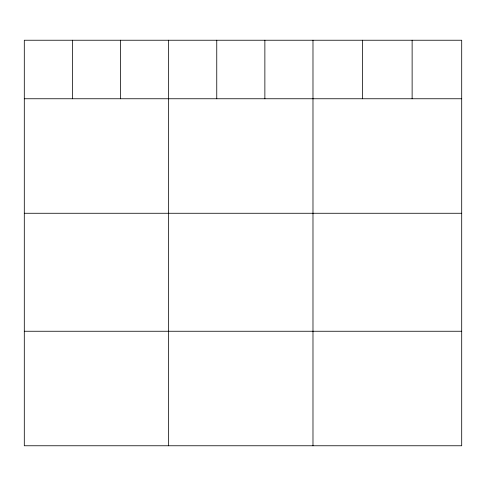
<?xml version="1.0" encoding="UTF-8"?>
<svg xmlns="http://www.w3.org/2000/svg" width="486" height="486" viewBox="0 0 486 486"><rect width="100%" height="100%" fill="white"/><g stroke="black" fill="none" stroke-linecap="round" stroke-linejoin="round"><path stroke-width="0.73" d="M461.7 98.755L461.7 445.765L24.3 445.765L24.3 40.235L461.7 40.235L461.7 98.755L24.3 98.755M24.3 213.269L461.7 213.269M24.3 331.252L461.7 331.252M412.128 40.235L412.128 98.755M362.556 40.235L362.556 98.755M312.984 40.235L312.984 445.765M264.87 40.235L264.87 98.755M216.756 40.235L216.756 98.755M168.642 40.235L168.642 445.765M120.528 40.235L120.528 98.755M72.414 40.235L72.414 98.755"/></g></svg>
